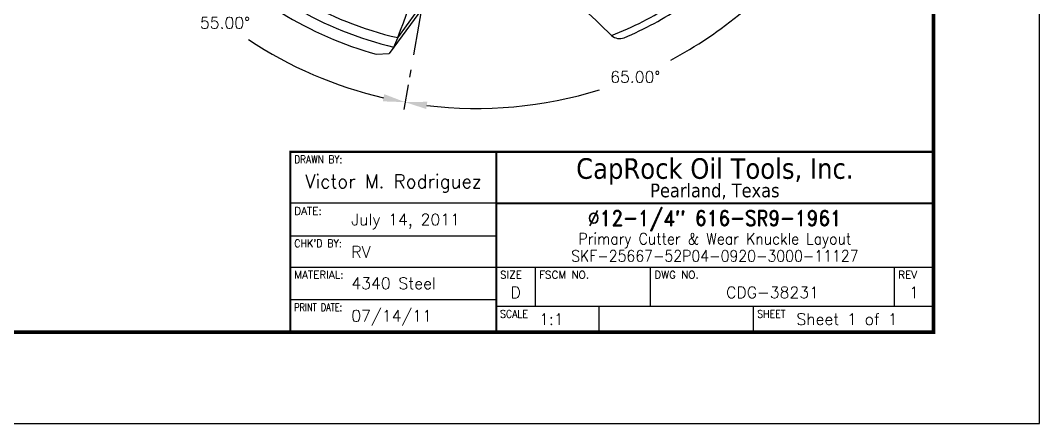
# Model space of a CAD drawing. Extents: x 0 to 34, y 0 to 24.5.
# Drawn here: x 25.64 to 34, y 0 to 3.3 of the extents above; entities that cross this region are included whole.
import ezdxf
from ezdxf.enums import TextEntityAlignment as Align

# ---------------------------------------------------------------- set-up
doc = ezdxf.new("R2010")
doc.units = 0
doc.header["$MEASUREMENT"] = 0
doc.linetypes.add('CENTER2', pattern=[1.125, 0.75, -0.125, 0.125, -0.125])
doc.layers.get('Defpoints').update_dxf_attribs({"color": 10, "linetype": 'CONTINUOUS'})
for name, color, linetype in [('CLine', 5, 'CENTER2'), ('Default', 7, 'CONTINUOUS'), ('Dims', 4, 'CONTINUOUS'), ('ODG-42302R1', 7, 'CONTINUOUS'), ('Title Block', 7, 'CONTINUOUS')]:
    doc.layers.add(name, color=color, linetype=linetype)
doc.styles.add('Block', font='TAHOMA.TTF')
doc.styles.add('RomanD', font='romand.shx', dxfattribs={"width": 0.9})
doc.styles.add('RomanS', font='romans')
doc.dimstyles.get("Standard").update_dxf_attribs({"dimtxt": 0.094, "dimasz": 0.18, "dimexe": 0.0625, "dimexo": 0.0625, "dimgap": 0.09, "dimtad": 0, "dimtih": 1, "dimtoh": 1, "dimdec": 4, "dimzin": 4, "dimdsep": 46, "dimtxsty": 'RomanS', "dimcen": 0.09, "dimazin": 1, "dimtfac": 1, "dimtdec": 4, "dimtofl": 0, "dimtmove": 0, "dimatfit": 1, "dimfxl": 1, "dimtfill": 1, "dimtolj": 1, "dimtzin": 0, "dimarcsym": 0})

# ---------------------------------------------------------------- blocks, each defined once
blk = doc.blocks.new('*D42')
at = {"layer": 'Defpoints', "color": 0}
for p in [(29.3855, 5.975), (26.4978, 4.6284), (26.9175, 3.6465), (28.8322, 2.8372)]:
    blk.add_point(p, dxfattribs=at)
at = {"layer": 'Dims', "color": 0, "lineweight": -2}
for p, q in [((26.4412, 4.602), (26.2537, 4.5146)), ((28.8213, 2.7756), (28.7854, 2.5719))]:
    blk.add_line(p, q, dxfattribs=at)
for start, end in [(208.03989, 228.84887), (236.48385, 256.96011)]:
    blk.add_arc((29.3855, 5.975), 3.393, start, end, dxfattribs=at)
at = {"layer": 'Dims', "color": 0}
for points in [[(26.3639, 4.3666), (26.4176, 4.3933), (26.3103, 4.541)], [(28.6259, 2.6988), (28.6139, 2.64), (28.7963, 2.6335)]]:
    blk.add_solid(points, dxfattribs=at)
at = {"layer": 'Dims', "color": 0, "insert": (27.3199, 3.2831), "char_height": 0.094, "attachment_point": 5, "style": 'RomanS', "bg_fill": 3, "box_fill_scale": 1.25, "bg_fill_color": 256, "bg_fill_true_color": 13158600, "bg_fill_transparency": 5316228}
blk.add_mtext('\\A1;55.00°', dxfattribs=at)
blk = doc.blocks.new('*D43')
at = {"layer": 'Defpoints', "color": 0}
for p in [(29.3855, 5.975), (31.9955, 4.1474), (28.8322, 2.8372), (30.0716, 2.652)]:
    blk.add_point(p, dxfattribs=at)
at = {"layer": 'Dims', "color": 0, "lineweight": -2}
for p, q in [((32.0467, 4.1116), (32.2161, 3.993)), ((28.8213, 2.7756), (28.7854, 2.5719))]:
    blk.add_line(p, q, dxfattribs=at)
for start, end in [(297.93218, 321.96011), (263.03989, 287.22552)]:
    blk.add_arc((29.3855, 5.975), 3.393, start, end, dxfattribs=at)
at = {"layer": 'Dims', "color": 0}
for points in [[(32.0337, 3.902), (32.0819, 3.8663), (32.1649, 4.0288)], [(28.9699, 2.5773), (28.9787, 2.6366), (28.7963, 2.6335)]]:
    blk.add_solid(points, dxfattribs=at)
at = {"layer": 'Dims', "color": 0, "insert": (30.6839, 2.8402), "char_height": 0.094, "attachment_point": 5, "style": 'RomanS', "bg_fill": 3, "box_fill_scale": 1.25, "bg_fill_color": 256, "bg_fill_true_color": 13158600, "bg_fill_transparency": 5316228}
blk.add_mtext('\\A1;65.00°', dxfattribs=at)
blk = doc.blocks.new('COT_Dblock')
at = {"layer": 'Title Block'}
for p, q in [((29.5441, 1.8047), (27.8566, 1.8047)), ((27.8566, 1.5389), (29.5441, 1.5389)), ((27.8566, 1.2816), (33.13, 1.2816)), ((29.8647, 0.9609), (29.8647, 1.2816)), ((30.8097, 0.9609), (30.8097, 1.2816)), ((32.8094, 0.9609), (32.8094, 1.2816)), ((27.8566, 1.0158), (29.5441, 1.0158)), ((29.5441, 0.9609), (33.13, 0.9609)), ((30.3878, 0.75), (30.3878, 0.9609)), ((31.6534, 0.75), (31.6534, 0.9609))]:
    blk.add_line(p, q, dxfattribs=at)
at = {"layer": 'Title Block', "color": 8}
blk.add_lwpolyline([(0, 0), (34, 0), (34, 22), (0, 22)], close=True, dxfattribs=at)
at = {"layer": 'Title Block', "const_width": 0.03}
blk.add_lwpolyline([(33.13, 21.25), (0.87, 21.25), (0.87, 0.75), (33.13, 0.75)], close=True, dxfattribs=at)
at = {"layer": 'Title Block', "const_width": 0.0169}
for points in [[(27.8566, 0.75), (27.8566, 2.2266), (33.13, 2.2266)], [(29.5441, 0.75), (29.5441, 2.2266)], [(29.5441, 1.8047), (33.13, 1.8047)]]:
    blk.add_lwpolyline(points, dxfattribs=at)
at = {"layer": 'Title Block', "style": 'RomanS'}
for s, width, p in [('DRAWN BY:', 0.86, (27.8878, 2.1953)), ("CHK'D BY:", 0.91, (27.8878, 1.5077)), ('PRINT DATE:', 0.78, (27.8878, 0.9845)), ('SCALE', 0.9, (29.5753, 0.9297)), ('SHEET', 0.9, (31.6847, 0.9297))]:
    blk.add_text(s, height=0.0625, dxfattribs=dict(at, width=width)).set_placement(p, align=Align.TOP_LEFT)
at = {"layer": 'Title Block', "style": 'Block'}
for s, height, p in [('CapRock Oil Tools, Inc.', 0.16875, (31.337, 2.0898)), ('Pearland, Texas', 0.1125, (31.337, 1.9102))]:
    blk.add_text(s, height=height, dxfattribs=at).set_placement(p, align=Align.MIDDLE_CENTER)
at = {"layer": 'Title Block', "style": 'RomanS'}
for s, p in [('DATE:', (27.8878, 1.7734)), ('MATERIAL:', (27.8878, 1.2503)), ('SIZE', (29.5753, 1.2503)), ('FSCM NO.', (29.8959, 1.2503)), ('DWG NO.', (30.8409, 1.2503)), ('REV', (32.8406, 1.2503))]:
    blk.add_text(s, height=0.0625, dxfattribs=at).set_placement(p, align=Align.TOP_LEFT)
at = {"layer": 'Title Block', "color": 3, "style": 'RomanS'}
blk.add_text('D', height=0.094, dxfattribs=at).set_placement((29.7044, 1.1213), align=Align.TOP_CENTER)
at = {"layer": 'Title Block', "color": 1, "style": 'RomanS', "flags": 8}
for tag, p in [('FNAME', (0.62, 3.75)), ('REVDATE', (0.62, 2.25)), ('USER', (0.62, 0.75))]:
    blk.add_attdef(tag, text='', height=0.047, rotation=90, dxfattribs=at).set_placement(p, align=Align.BOTTOM_LEFT)
at = {"layer": 'Title Block', "color": 3, "style": 'RomanS', "flags": 8}
blk.add_attdef('DRAWN', text='', height=0.11, dxfattribs=at).set_placement((28.7003, 1.9844), align=Align.MIDDLE_CENTER)
for tag, p in [('DDATE', (28.3559, 1.6718)), ('CHECK', (28.3559, 1.406)), ('MATRL', (28.3559, 1.1487)), ('PDATE', (28.3559, 0.8829)), ('SCALE', (29.8959, 0.8555)), ('SHEET', (32.0053, 0.8555))]:
    blk.add_attdef(tag, text='', height=0.094, dxfattribs=at).set_placement(p, align=Align.MIDDLE_LEFT)
at = {"layer": 'Title Block', "color": 3, "style": 'RomanD', "width": 0.9, "flags": 8}
for tag, height, p in [('TITL1', 0.125, (31.337, 1.6835)), ('TITL2', 0.094, (31.337, 1.5143)), ('TITL3', 0.094, (31.337, 1.3739))]:
    blk.add_attdef(tag, text='', height=height, dxfattribs=at).set_placement(p, align=Align.MIDDLE_CENTER)
at = {"layer": 'Title Block', "color": 3, "style": 'RomanS', "flags": 8}
for tag, p in [('FSCM#', (30.3372, 1.1213)), ('DWG#', (31.8095, 1.1213)), ('REV#', (32.9697, 1.1213))]:
    blk.add_attdef(tag, text='', height=0.094, dxfattribs=at).set_placement(p, align=Align.TOP_CENTER)
blk = doc.blocks.new('SE')
at = {"layer": 'ODG-42302R1', "color": 7, "linetype": 'Continuous'}
for p, q in [((4.7393, 3.4229), (4.9622, 3.7284)), ((4.9418, 3.6655), (4.7088, 3.3465)), ((4.7088, 3.3465), (4.6691, 3.2922)), ((4.7394, 3.4232), (4.7393, 3.4229)), ((4.5638, 3.287), (4.6691, 3.2922))]:
    blk.add_line(p, q, dxfattribs=at)
for centre, radius, start, end in [((-0.0448, 5.3301), 5.1502, 338.2688, 349.87819), ((17.1397, 14.7181), 15.5085, 224.03223, 226.64903), ((5.3886, 6.2364), 2.8871, 239.47013, 257.00477), ((5.3886, 6.2365), 3.006, 291.56805, 302.26914), ((5.3886, 6.2364), 3.0625, 293.21317, 303.42687), ((5.3886, 6.2364), 3.0625, 238.42687, 254.37648), ((5.3886, 6.2364), 2.9688, 239.66683, 256.7615), ((6.5604, 3.5156), 0.1002, 228.18489, 290.60628), ((-0.0348, 5.2853), 5.1245, 337.76897, 338.68895)]:
    blk.add_arc(centre, radius, start, end, dxfattribs=at)

msp = doc.modelspace()

# ---------------------------------------------------------------- linework, layer by layer
at = {"layer": 'CLine'}
msp.add_line((29.38548, 5.97497), (28.8322, 2.83717), dxfattribs=at)

# ---------------------------------------------------------------- next in the draw order: dimensions: what is measured, and where the dimension line sits
at = {"layer": 'Dims'}
dim = msp.add_angular_dim_3p(base=(26.91748, 3.64653), center=(29.38548, 5.97497), p1=(26.4978, 4.62842), p2=(28.8322, 2.83717), dimstyle='Standard', override={"dimtmove": 1}, dxfattribs=at)
dim.commit()
dim.dimension.update_dxf_attribs({"geometry": '*D42', "text_midpoint": (27.31993, 3.2831)})

# ---------------------------------------------------------------- next in the draw order: dimensions: what is measured, and where the dimension line sits
dim = msp.add_angular_dim_3p(base=(30.07161, 2.65204), center=(29.38548, 5.97497), p1=(28.8322, 2.83717), p2=(31.99546, 4.14744), dimstyle='Standard', override={"dimtmove": 1}, dxfattribs=at)
dim.commit()
dim.dimension.update_dxf_attribs({"geometry": '*D43', "text_midpoint": (30.68394, 2.84022)})

# ---------------------------------------------------------------- next in the draw order: block references
at = {"layer": 'Default'}
msp.add_blockref('SE', (23.99686, -0.2614), dxfattribs=at)
at = {"layer": 'Title Block'}
ref = msp.add_blockref('COT_Dblock', (0, 0), dxfattribs=at)
ref.add_attrib('TITL1', 'Ø12-1/4" 616-SR9-1961', dxfattribs={"color": 3, "height": 0.125, "style": 'RomanD', "width": 0.9, "flags": 8}).set_placement((31.33703, 1.68352), align=Align.MIDDLE_CENTER)
ref.add_attrib('TITL2', 'Primary Cutter & Wear Knuckle Layout', dxfattribs={"color": 3, "height": 0.094, "style": 'RomanD', "width": 0.9, "flags": 8}).set_placement((31.33703, 1.51432), align=Align.MIDDLE_CENTER)
ref.add_attrib('TITL3', 'SKF-25667-52P04-0920-3000-11127', dxfattribs={"color": 3, "height": 0.094, "style": 'RomanD', "width": 0.9, "flags": 8}).set_placement((31.33703, 1.37392), align=Align.MIDDLE_CENTER)
ref.add_attrib('DWG#', 'CDG-38231', dxfattribs={"color": 3, "height": 0.094, "style": 'RomanS', "flags": 8}).set_placement((31.80953, 1.12125), align=Align.TOP_CENTER)
ref.add_attrib('REV#', '1', dxfattribs={"color": 3, "height": 0.094, "style": 'RomanS', "flags": 8}).set_placement((32.96969, 1.12125), align=Align.TOP_CENTER)
ref.add_attrib('SHEET', 'Sheet 1 of 1', dxfattribs={"color": 3, "height": 0.094, "style": 'RomanS', "flags": 8}).set_placement((32.00531, 0.85547), align=Align.MIDDLE_LEFT)
ref.add_attrib('SCALE', '1:1', dxfattribs={"color": 3, "height": 0.094, "style": 'RomanS', "flags": 8}).set_placement((29.89594, 0.85547), align=Align.MIDDLE_LEFT)
ref.add_attrib('DRAWN', 'Victor M. Rodriguez', dxfattribs={"color": 3, "height": 0.11, "style": 'RomanS', "flags": 8}).set_placement((28.70031, 1.98438), align=Align.MIDDLE_CENTER)
ref.add_attrib('DDATE', 'July 14, 2011', dxfattribs={"color": 3, "height": 0.094, "style": 'RomanS', "flags": 8}).set_placement((28.3559, 1.6718), align=Align.MIDDLE_LEFT)
ref.add_attrib('CHECK', 'RV', dxfattribs={"color": 3, "height": 0.094, "style": 'RomanS', "flags": 8}).set_placement((28.3559, 1.40602), align=Align.MIDDLE_LEFT)
ref.add_attrib('MATRL', '4340 Steel', dxfattribs={"color": 3, "height": 0.094, "style": 'RomanS', "flags": 8}).set_placement((28.3559, 1.14867), align=Align.MIDDLE_LEFT)
ref.add_attrib('PDATE', '07/14/11', dxfattribs={"color": 3, "height": 0.094, "style": 'RomanS', "flags": 8}).set_placement((28.3559, 0.88289), align=Align.MIDDLE_LEFT)

doc.saveas('drawing.dxf')
